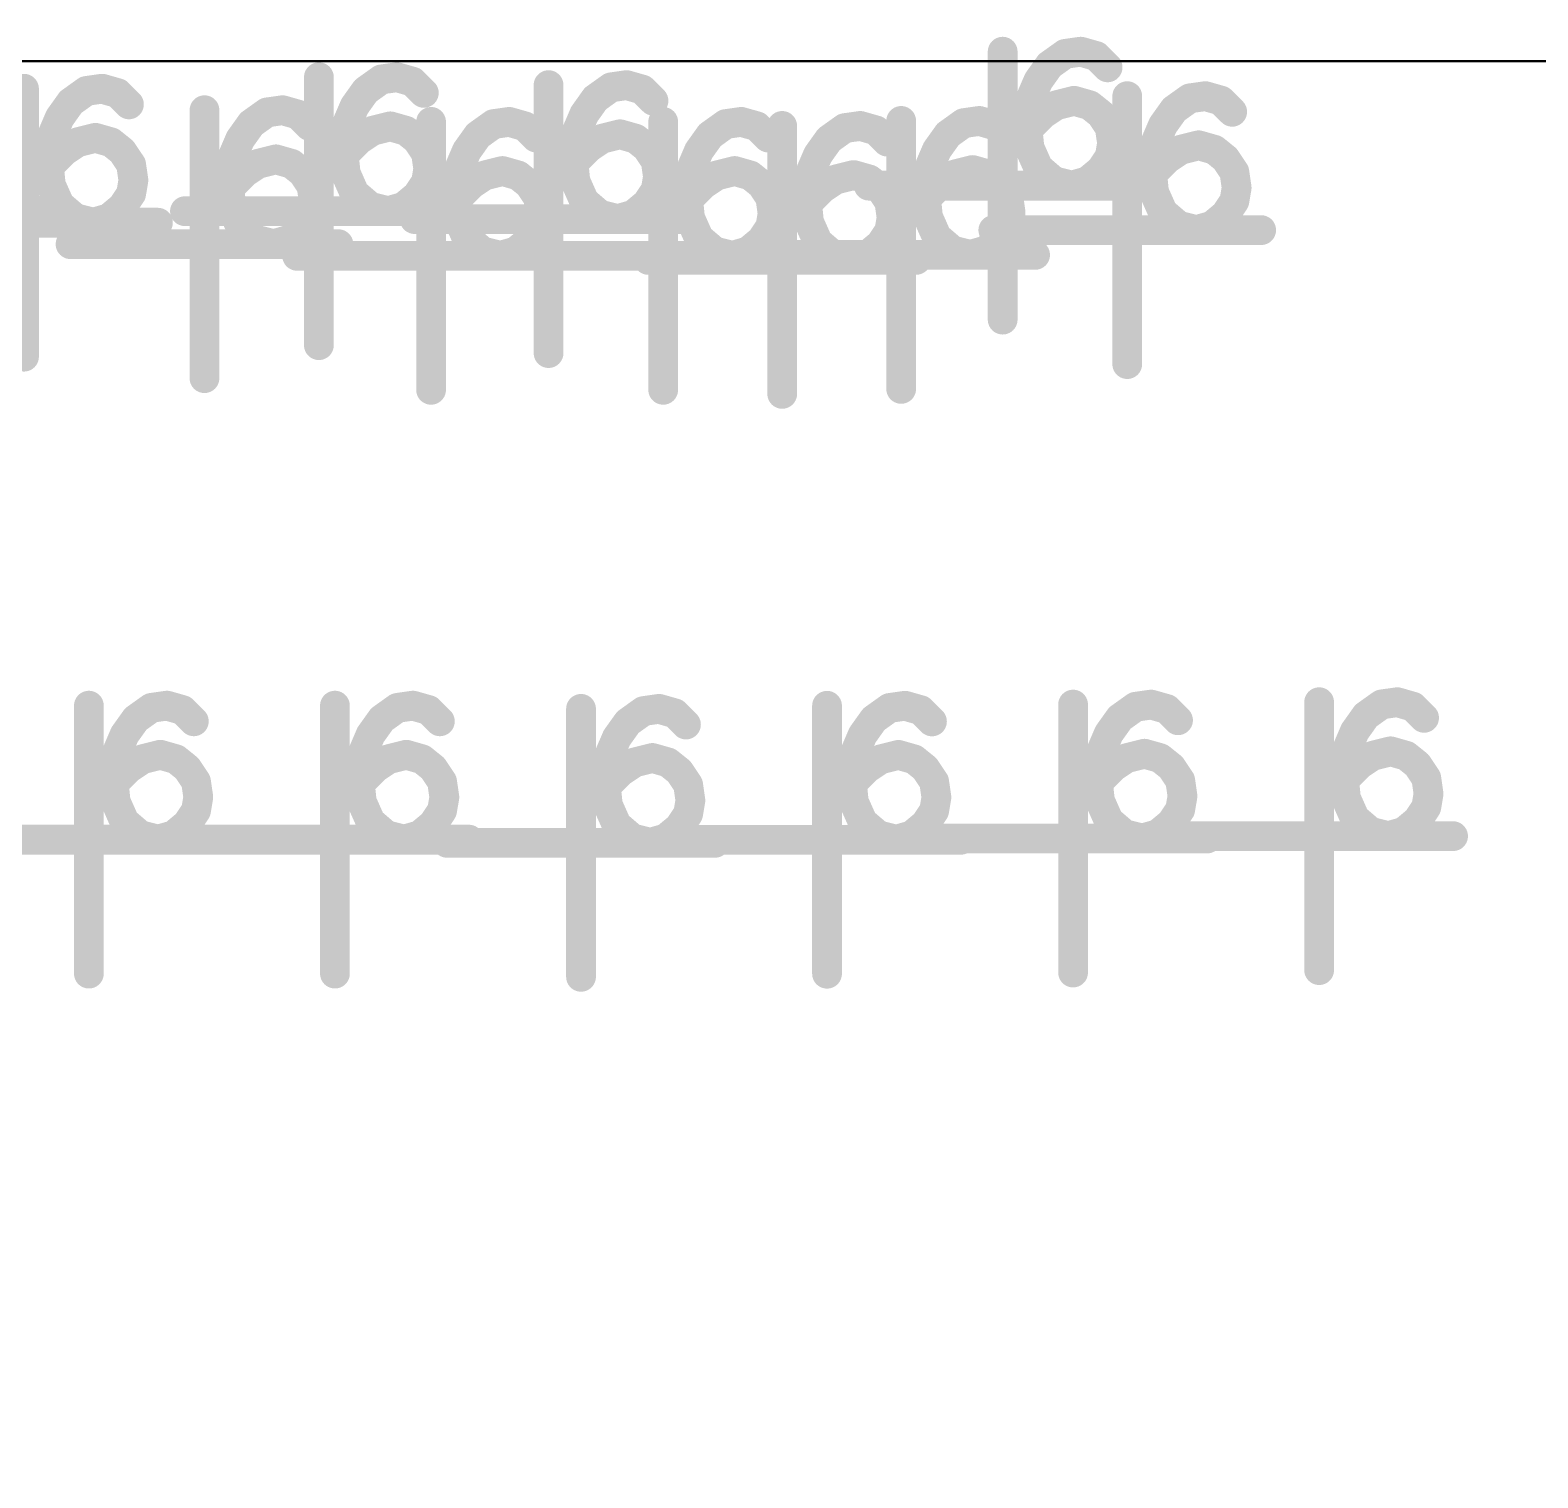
# Model space of a CAD drawing. Header units: millimetres. Extents: x 0 to 442, y 0 to 314.
# Drawn here: x 211.57 to 218.01, y 222.31 to 228.48 of the extents above; entities that cross this region are included whole.
import ezdxf

# ---------------------------------------------------------------- set-up
doc = ezdxf.new("R2010")
doc.units = ezdxf.units.MM
doc.header["$LTSCALE"] = 23.1
doc.layers.get('0').update_dxf_attribs({"linetype": 'CONTINUOUS'})

# ---------------------------------------------------------------- blocks, each defined once
blk = doc.blocks.new('PAD_R1')
at = {"const_width": 0.5}
blk.add_lwpolyline([(0.25, 0, 1), (-0.25, 0, 1)], format="xyb", close=True, dxfattribs=at)

msp = doc.modelspace()

# ---------------------------------------------------------------- linework, layer by layer
for points, const_width in [([(216.0152, 228.4486), (216.033, 228.3228)], 0.0672), ([(216.1082, 228.442), (216.0733, 228.3198)], 0.0695), ([(215.7241, 228.3904), (215.7241, 227.2474)], 0.127), ([(215.9205, 228.4088), (215.9943, 228.3055)], 0.0821), ([(216.1929, 228.3924), (216.1031, 228.3026)], 0.0675), ([(212.8062, 228.2815), (212.8062, 227.1385)], 0.127), ([(213.0025, 228.2998), (213.0764, 228.1965)], 0.0821), ([(213.0972, 228.3396), (213.115, 228.2139)], 0.0672), ([(213.1902, 228.333), (213.1554, 228.2109)], 0.0695), ([(214.0774, 228.3059), (214.0952, 228.1801)], 0.0672), ([(215.8486, 228.3369), (215.9519, 228.2631)], 0.0818), ([(211.5478, 228.2324), (211.5478, 227.0894)], 0.127), ([(211.7442, 228.2508), (211.8181, 228.1475)], 0.0821), ([(211.8389, 228.2906), (211.8567, 228.1649)], 0.0672), ([(211.9319, 228.284), (211.8971, 228.1618)], 0.0695), ([(213.275, 228.2834), (213.1852, 228.1936)], 0.0675), ([(213.7863, 228.2477), (213.7863, 227.1047)], 0.127), ([(213.9827, 228.2661), (214.0566, 228.1627)], 0.0821), ([(214.1704, 228.2992), (214.1356, 228.1771)], 0.0695), ([(214.2552, 228.2497), (214.1654, 228.1598)], 0.0675), ([(215.8038, 228.2584), (215.9205, 228.2083)], 0.0727), ([(215.9754, 228.2329), (216.0062, 228.1097)], 0.0785), ([(216.5468, 228.2589), (216.5646, 228.1331)], 0.0672), ([(216.6398, 228.2522), (216.605, 228.1301)], 0.0695), ([(211.6723, 228.1789), (211.7757, 228.1051)], 0.0818), ([(212.0167, 228.2344), (211.9269, 228.1446)], 0.0675), ([(212.6091, 228.1989), (212.6268, 228.0732)], 0.0672), ([(212.702, 228.1923), (212.6672, 228.0701)], 0.0695), ([(212.9306, 228.2279), (213.034, 228.1541)], 0.0818), ([(213.9108, 228.1941), (214.0142, 228.1204)], 0.0818), ([(215.7793, 228.1723), (215.9048, 228.153)], 0.0754), ([(215.8889, 228.1956), (215.9593, 228.0899)], 0.0687), ([(216.0797, 228.2324), (216.0449, 228.1103)], 0.0695), ([(216.1592, 228.1923), (216.0797, 228.0932)], 0.0609), ([(216.2557, 228.2007), (216.2557, 227.0577)], 0.127), ([(216.4521, 228.2191), (216.5259, 228.1158)], 0.0821), ([(216.7246, 228.2027), (216.6347, 228.1129)], 0.0675), ([(212.318, 228.1407), (212.318, 226.9977)], 0.127), ([(212.5143, 228.1591), (212.5882, 228.0558)], 0.0821), ([(212.7868, 228.1427), (212.697, 228.0529)], 0.0675), ([(212.8858, 228.1494), (213.0025, 228.0993)], 0.0727), ([(213.0575, 228.124), (213.0882, 228.0008)], 0.0785), ([(213.1618, 228.1235), (213.1269, 228.0013)], 0.0695), ([(213.2849, 228.091), (213.2849, 226.948)], 0.127), ([(213.4813, 228.1093), (213.5552, 228.006)], 0.0821), ([(213.576, 228.1491), (213.5938, 228.0234)], 0.0672), ([(213.669, 228.1425), (213.6342, 228.0204)], 0.0695), ([(213.866, 228.1156), (213.9827, 228.0655)], 0.0727), ([(214.2755, 228.091), (214.2755, 226.948)], 0.127), ([(214.4719, 228.1093), (214.5458, 228.006)], 0.0821), ([(214.5666, 228.1491), (214.5844, 228.0234)], 0.0672), ([(214.6596, 228.1425), (214.6248, 228.0204)], 0.0695), ([(215.0744, 228.1319), (215.0921, 228.0061)], 0.0672), ([(215.1674, 228.1252), (215.1325, 228.0031)], 0.0695), ([(215.291, 228.095), (215.291, 226.952)], 0.127), ([(215.4874, 228.1134), (215.5613, 228.0101)], 0.0821), ([(215.5821, 228.1532), (215.5999, 228.0274)], 0.0672), ([(215.6751, 228.1466), (215.6403, 228.0244)], 0.0695), ([(215.7717, 228.1229), (215.8972, 228.1036)], 0.0754), ([(215.8173, 228.1352), (215.907, 228.0454)], 0.0945), ([(216.2151, 228.1304), (216.1094, 228.0599)], 0.0687), ([(216.3802, 228.1471), (216.4836, 228.0734)], 0.0818), ([(211.6275, 228.1004), (211.7442, 228.0503)], 0.0727), ([(211.7991, 228.075), (211.8299, 227.9518)], 0.0785), ([(211.9035, 228.0744), (211.8686, 227.9523)], 0.0695), ([(212.4424, 228.0872), (212.5458, 228.0134)], 0.0818), ([(212.8613, 228.0633), (212.9869, 228.044)], 0.0754), ([(212.971, 228.0866), (213.0414, 227.981)], 0.0687), ([(213.2412, 228.0833), (213.1618, 227.9843)], 0.0609), ([(213.4094, 228.0374), (213.5128, 227.9636)], 0.0818), ([(213.7538, 228.0929), (213.664, 228.0031)], 0.0675), ([(213.9511, 228.0529), (214.0216, 227.9472)], 0.0687), ([(214.0376, 228.0902), (214.0684, 227.967)], 0.0785), ([(214.142, 228.0897), (214.1071, 227.9675)], 0.0695), ([(214.2214, 228.0496), (214.142, 227.9505)], 0.0609), ([(214.4, 228.0374), (214.5034, 227.9636)], 0.0818), ([(214.7444, 228.0929), (214.6546, 228.0031)], 0.0675), ([(214.7833, 228.0737), (214.7833, 226.9307)], 0.127), ([(214.9797, 228.0921), (215.0535, 227.9888)], 0.0821), ([(215.2521, 228.0757), (215.1623, 227.9859)], 0.0675), ([(215.4155, 228.0415), (215.5189, 227.9677)], 0.0818), ([(215.7599, 228.097), (215.6701, 228.0072)], 0.0675), ([(215.7704, 228.0221), (215.8967, 228.0349)], 0.0955), ([(216.3354, 228.0687), (216.4521, 228.0185)], 0.0727), ([(216.507, 228.0432), (216.5378, 227.92)], 0.0785), ([(211.603, 228.0143), (211.7286, 227.995)], 0.0754), ([(211.641, 227.9772), (211.7308, 227.8874)], 0.0945), ([(211.7126, 228.0376), (211.7831, 227.932)], 0.0687), ([(211.9829, 228.0343), (211.9035, 227.9353)], 0.0609), ([(212.3977, 228.0087), (212.5144, 227.9586)], 0.0727), ([(212.5693, 227.9833), (212.6001, 227.8601)], 0.0785), ([(212.6736, 227.9827), (212.6387, 227.8606)], 0.0695), ([(212.8538, 228.0139), (212.9793, 227.9946)], 0.0754), ([(212.8993, 228.0263), (212.9891, 227.9365)], 0.0945), ([(213.2971, 228.0214), (213.1915, 227.951)], 0.0687), ([(213.8339, 227.9801), (213.9595, 227.9608)], 0.0754), ([(213.8415, 228.0296), (213.9671, 228.0103)], 0.0754), ([(213.8795, 227.9925), (213.9693, 227.9027)], 0.0945), ([(214.2773, 227.9876), (214.1717, 227.9172)], 0.0687), ([(214.9077, 228.0201), (215.0111, 227.9464)], 0.0818), ([(216.249, 228.0423), (216.1233, 228.0241)], 0.0675), ([(216.3109, 227.9826), (216.4365, 227.9633)], 0.0754), ([(216.4205, 228.0059), (216.491, 227.9002)], 0.0687), ([(216.6113, 228.0427), (216.5765, 227.9205)], 0.0695), ([(216.6908, 228.0026), (216.6113, 227.9035)], 0.0609), ([(211.5665, 227.9351), (211.4408, 227.9169)], 0.0675), ([(211.5954, 227.9649), (211.721, 227.9456)], 0.0754), ([(212.0388, 227.9724), (211.9332, 227.9019)], 0.0687), ([(212.3732, 227.9226), (212.4987, 227.9033)], 0.0754), ([(212.4828, 227.9459), (212.5532, 227.8403)], 0.0687), ([(212.753, 227.9426), (212.6736, 227.8436)], 0.0609), ([(212.8525, 227.9131), (212.9788, 227.9259)], 0.0955), ([(213.331, 227.9333), (213.2053, 227.9151)], 0.0675), ([(213.3646, 227.9589), (213.4813, 227.9088)], 0.0727), ([(213.5362, 227.9335), (213.567, 227.8103)], 0.0785), ([(213.6406, 227.933), (213.6057, 227.8108)], 0.0695), ([(214.3552, 227.9589), (214.4719, 227.9088)], 0.0727), ([(214.5268, 227.9335), (214.5576, 227.8103)], 0.0785), ([(214.6312, 227.933), (214.5963, 227.8108)], 0.0695), ([(214.863, 227.9417), (214.9797, 227.8915)], 0.0727), ([(215.0346, 227.9162), (215.0654, 227.793)], 0.0785), ([(215.1389, 227.9157), (215.1041, 227.7935)], 0.0695), ([(215.3707, 227.963), (215.4874, 227.9128)], 0.0727), ([(215.5423, 227.9375), (215.5731, 227.8143)], 0.0785), ([(215.6466, 227.937), (215.6118, 227.8149)], 0.0695), ([(215.7994, 227.9123), (215.9155, 227.9638)], 0.0939), ([(215.8686, 227.8183), (215.9512, 227.9148)], 0.0879), ([(216.2151, 227.8788), (216.1094, 227.9493)], 0.0687), ([(216.2487, 227.9606), (216.1235, 227.9818)], 0.058), ([(216.3033, 227.9331), (216.4289, 227.9139)], 0.0754), ([(216.3489, 227.9455), (216.4387, 227.8557)], 0.0945), ([(216.7467, 227.9406), (216.641, 227.8702)], 0.0687), ([(211.5663, 227.8534), (211.441, 227.8746)], 0.058), ([(211.5941, 227.8641), (211.7205, 227.8769)], 0.0955), ([(212.0727, 227.8843), (211.947, 227.8661)], 0.0675), ([(212.3656, 227.8732), (212.4911, 227.8539)], 0.0754), ([(212.4111, 227.8855), (212.5009, 227.7957)], 0.0945), ([(212.8089, 227.8807), (212.7033, 227.8102)], 0.0687), ([(212.8815, 227.8033), (212.9975, 227.8548)], 0.0939), ([(213.3308, 227.8517), (213.2056, 227.8728)], 0.058), ([(213.3401, 227.8728), (213.4657, 227.8535)], 0.0754), ([(213.4497, 227.8961), (213.5202, 227.7905)], 0.0687), ([(213.72, 227.8928), (213.6406, 227.7938)], 0.0609), ([(213.8326, 227.8793), (213.959, 227.8921)], 0.0955), ([(214.3112, 227.8995), (214.1855, 227.8813)], 0.0675), ([(214.3307, 227.8728), (214.4563, 227.8535)], 0.0754), ([(214.4403, 227.8961), (214.5108, 227.7905)], 0.0687), ([(214.7106, 227.8928), (214.6312, 227.7938)], 0.0609), ([(214.8385, 227.8556), (214.964, 227.8363)], 0.0754), ([(214.9481, 227.8789), (215.0185, 227.7732)], 0.0687), ([(215.2184, 227.8756), (215.1389, 227.7765)], 0.0609), ([(215.3462, 227.8769), (215.4718, 227.8576)], 0.0754), ([(215.3842, 227.8398), (215.474, 227.75)], 0.0945), ([(215.4558, 227.9002), (215.5263, 227.7945)], 0.0687), ([(215.7261, 227.8969), (215.6467, 227.7978)], 0.0609), ([(215.966, 227.7669), (215.9968, 227.89)], 0.0785), ([(216.0703, 227.7674), (216.0353, 227.8895)], 0.0692), ([(216.1552, 227.8129), (216.074, 227.9106)], 0.0743), ([(216.302, 227.8323), (216.4284, 227.8452)], 0.0955), ([(216.7806, 227.8525), (216.6549, 227.8344)], 0.0675), ([(211.6231, 227.7543), (211.7392, 227.8058)], 0.0939), ([(212.0388, 227.7208), (211.9332, 227.7913)], 0.0687), ([(212.0725, 227.8026), (211.9472, 227.8238)], 0.058), ([(212.3643, 227.7724), (212.4906, 227.7852)], 0.0955), ([(212.8428, 227.7926), (212.7171, 227.7744)], 0.0675), ([(212.9507, 227.7093), (213.0332, 227.8058)], 0.0879), ([(213.2373, 227.7039), (213.1561, 227.8016)], 0.0743), ([(213.2971, 227.7699), (213.1915, 227.8403)], 0.0687), ([(213.3325, 227.8234), (213.4581, 227.8041)], 0.0754), ([(213.3781, 227.8358), (213.4679, 227.746)], 0.0945), ([(213.7759, 227.8309), (213.6703, 227.7605)], 0.0687), ([(213.8616, 227.7695), (213.9777, 227.8211)], 0.0939), ([(214.2773, 227.7361), (214.1717, 227.8065)], 0.0687), ([(214.311, 227.8179), (214.1857, 227.839)], 0.058), ([(214.3231, 227.8234), (214.4487, 227.8041)], 0.0754), ([(214.3687, 227.8358), (214.4585, 227.746)], 0.0945), ([(214.7665, 227.8309), (214.6609, 227.7605)], 0.0687), ([(214.8309, 227.8061), (214.9564, 227.7869)], 0.0754), ([(214.8764, 227.8185), (214.9662, 227.7287)], 0.0945), ([(216.2956, 227.8189), (215.1526, 227.8189)], 0.127), ([(215.2743, 227.8136), (215.1686, 227.7432)], 0.0687), ([(215.3386, 227.8275), (215.4642, 227.8082)], 0.0754), ([(215.782, 227.835), (215.6764, 227.7645)], 0.0687), ([(216.331, 227.7226), (216.4471, 227.7741)], 0.0939), ([(216.7804, 227.7709), (216.6551, 227.792)], 0.058), ([(211.6131, 227.7117), (210.4701, 227.7117)], 0.127), ([(211.6924, 227.6603), (211.7749, 227.7568)], 0.0879), ([(211.7897, 227.6089), (211.8205, 227.7321)], 0.0785), ([(211.894, 227.6094), (211.859, 227.7315)], 0.0692), ([(211.9789, 227.6549), (211.8978, 227.7526)], 0.0743), ([(213.3777, 227.71), (212.2347, 227.71)], 0.127), ([(212.3933, 227.6626), (212.5094, 227.7141)], 0.0939), ([(212.8426, 227.7109), (212.7174, 227.7321)], 0.058), ([(213.0481, 227.6579), (213.0788, 227.7811)], 0.0785), ([(213.1523, 227.6584), (213.1174, 227.7805)], 0.0692), ([(213.3312, 227.7226), (213.4576, 227.7354)], 0.0955), ([(213.8098, 227.7428), (213.6841, 227.7246)], 0.0675), ([(213.9309, 227.6756), (214.0134, 227.772)], 0.0879), ([(214.0282, 227.6241), (214.059, 227.7473)], 0.0785), ([(214.1325, 227.6247), (214.0975, 227.7467)], 0.0692), ([(214.2174, 227.6701), (214.1363, 227.7678)], 0.0743), ([(214.3218, 227.7226), (214.4482, 227.7354)], 0.0955), ([(214.8004, 227.7428), (214.6747, 227.7246)], 0.0675), ([(214.8296, 227.7053), (214.9559, 227.7182)], 0.0955), ([(215.3082, 227.7255), (215.1825, 227.7074)], 0.0675), ([(215.3373, 227.7267), (215.4637, 227.7395)], 0.0955), ([(215.8159, 227.7469), (215.6902, 227.7287)], 0.0675), ([(216.4002, 227.6286), (216.4828, 227.7251)], 0.0879), ([(216.6868, 227.6231), (216.6057, 227.7208)], 0.0743), ([(216.7467, 227.6891), (216.641, 227.7595)], 0.0687), ([(212.1193, 227.6609), (210.9763, 227.6609)], 0.127), ([(212.4625, 227.5686), (212.545, 227.6651)], 0.0879), ([(212.7491, 227.5632), (212.6679, 227.6609)], 0.0743), ([(212.8089, 227.6291), (212.7033, 227.6996)], 0.0687), ([(214.3578, 227.6762), (213.2148, 227.6762)], 0.127), ([(213.3602, 227.6128), (213.4763, 227.6643)], 0.0939), ([(213.8096, 227.6612), (213.6844, 227.6823)], 0.058), ([(214.3508, 227.6128), (214.4669, 227.6643)], 0.0939), ([(214.8002, 227.6612), (214.675, 227.6823)], 0.058), ([(214.8586, 227.5956), (214.9747, 227.6471)], 0.0939), ([(215.3079, 227.6439), (215.1827, 227.665)], 0.058), ([(215.3663, 227.6169), (215.4824, 227.6684)], 0.0939), ([(216.8272, 227.6292), (215.6842, 227.6292)], 0.127), ([(215.8157, 227.6652), (215.6904, 227.6864)], 0.058), ([(216.4976, 227.5771), (216.5284, 227.7003)], 0.0785), ([(216.6019, 227.5777), (216.5669, 227.6998)], 0.0692), ([(212.8895, 227.5692), (211.7465, 227.5692)], 0.127), ([(212.5599, 227.5172), (212.5907, 227.6404)], 0.0785), ([(212.6641, 227.5177), (212.6292, 227.6398)], 0.0692), ([(213.4295, 227.5188), (213.512, 227.6153)], 0.0879), ([(213.5268, 227.4674), (213.5576, 227.5906)], 0.0785), ([(213.7161, 227.5134), (213.6349, 227.6111)], 0.0743), ([(213.7759, 227.5794), (213.6703, 227.6498)], 0.0687), ([(214.4201, 227.5188), (214.5026, 227.6153)], 0.0879), ([(214.5174, 227.4674), (214.5482, 227.5906)], 0.0785), ([(214.7067, 227.5134), (214.6255, 227.6111)], 0.0743), ([(214.7665, 227.5794), (214.6609, 227.6498)], 0.0687), ([(214.9278, 227.5016), (215.0104, 227.5981)], 0.0879), ([(215.2144, 227.4961), (215.1332, 227.5938)], 0.0743), ([(215.2743, 227.5621), (215.1686, 227.6325)], 0.0687), ([(215.4356, 227.5229), (215.5181, 227.6194)], 0.0879), ([(215.5329, 227.4715), (215.5637, 227.5946)], 0.0785), ([(215.6372, 227.472), (215.6022, 227.5941)], 0.0692), ([(215.7221, 227.5175), (215.641, 227.6152)], 0.0743), ([(215.782, 227.5834), (215.6764, 227.6539)], 0.0687), ([(213.8564, 227.5195), (212.7134, 227.5195)], 0.127), ([(213.6311, 227.4679), (213.5961, 227.59)], 0.0692), ([(214.847, 227.5195), (213.704, 227.5195)], 0.127), ([(215.3548, 227.5022), (214.2118, 227.5022)], 0.127), ([(214.6217, 227.4679), (214.5867, 227.59)], 0.0692), ([(215.8625, 227.5235), (214.7195, 227.5235)], 0.127), ([(215.0252, 227.4501), (215.056, 227.5733)], 0.0785), ([(215.1294, 227.4507), (215.0945, 227.5728)], 0.0692), ([(217.3657, 225.6736), (217.3835, 225.5479)], 0.0672), ([(217.4587, 225.667), (217.4238, 225.5449)], 0.0695), ([(211.8247, 225.6007), (211.8247, 224.4577)], 0.127), ([(212.0211, 225.6191), (212.0949, 225.5158)], 0.0821), ([(212.1158, 225.6589), (212.1335, 225.5332)], 0.0672), ([(212.2088, 225.6523), (212.1739, 225.5301)], 0.0695), ([(212.2935, 225.6027), (212.2037, 225.5129)], 0.0675), ([(212.8747, 225.6007), (212.8747, 224.4577)], 0.127), ([(213.0711, 225.6191), (213.145, 225.5158)], 0.0821), ([(213.1658, 225.6589), (213.1836, 225.5332)], 0.0672), ([(213.2588, 225.6523), (213.224, 225.5301)], 0.0695), ([(213.3436, 225.6027), (213.2538, 225.5129)], 0.0675), ([(213.9248, 225.587), (213.9248, 224.444)], 0.127), ([(214.1211, 225.6054), (214.195, 225.5021)], 0.0821), ([(214.2159, 225.6452), (214.2336, 225.5195)], 0.0672), ([(214.3088, 225.6386), (214.274, 225.5164)], 0.0695), ([(214.9746, 225.6002), (214.9746, 224.4572)], 0.127), ([(215.1709, 225.6186), (215.2448, 225.5153)], 0.0821), ([(215.2656, 225.6584), (215.2834, 225.5327)], 0.0672), ([(215.3586, 225.6518), (215.3238, 225.5296)], 0.0695), ([(215.4434, 225.6022), (215.3536, 225.5124)], 0.0675), ([(216.0246, 225.6053), (216.0246, 224.4623)], 0.127), ([(216.221, 225.6237), (216.2948, 225.5204)], 0.0821), ([(216.3157, 225.6635), (216.3334, 225.5377)], 0.0672), ([(216.4086, 225.6569), (216.3738, 225.5347)], 0.0695), ([(216.4934, 225.6073), (216.4036, 225.5175)], 0.0675), ([(217.0746, 225.6155), (217.0746, 224.4725)], 0.127), ([(217.271, 225.6339), (217.3448, 225.5305)], 0.0821), ([(217.5434, 225.6174), (217.4536, 225.5276)], 0.0675), ([(211.9492, 225.5472), (212.0525, 225.4734)], 0.0818), ([(212.9992, 225.5472), (213.1026, 225.4734)], 0.0818), ([(214.0492, 225.5335), (214.1526, 225.4597)], 0.0818), ([(214.3936, 225.589), (214.3038, 225.4992)], 0.0675), ([(215.099, 225.5467), (215.2024, 225.4729)], 0.0818), ([(216.149, 225.5518), (216.2524, 225.478)], 0.0818), ([(217.1991, 225.5619), (217.3025, 225.4882)], 0.0818), ([(211.9044, 225.4687), (212.0211, 225.4186)], 0.0727), ([(212.9544, 225.4687), (213.0711, 225.4186)], 0.0727), ([(215.0542, 225.4682), (215.1709, 225.4181)], 0.0727), ([(216.1043, 225.4733), (216.221, 225.4231)], 0.0727), ([(217.1543, 225.4834), (217.271, 225.4333)], 0.0727), ([(211.9895, 225.4059), (212.0599, 225.3003)], 0.0687), ([(212.076, 225.4433), (212.1068, 225.3201)], 0.0785), ([(212.1803, 225.4427), (212.1455, 225.3206)], 0.0695), ([(213.0395, 225.4059), (213.11, 225.3003)], 0.0687), ([(213.126, 225.4433), (213.1568, 225.3201)], 0.0785), ([(213.2303, 225.4427), (213.1955, 225.3206)], 0.0695), ([(214.0045, 225.455), (214.1212, 225.4049)], 0.0727), ([(214.1761, 225.4296), (214.2069, 225.3064)], 0.0785), ([(214.2804, 225.429), (214.2456, 225.3069)], 0.0695), ([(215.2259, 225.4428), (215.2566, 225.3196)], 0.0785), ([(215.3302, 225.4422), (215.2953, 225.3201)], 0.0695), ([(216.1894, 225.4105), (216.2598, 225.3048)], 0.0687), ([(216.2759, 225.4478), (216.3067, 225.3246)], 0.0785), ([(216.3802, 225.4473), (216.3454, 225.3252)], 0.0695), ([(217.2394, 225.4207), (217.3099, 225.315)], 0.0687), ([(217.3259, 225.458), (217.3567, 225.3348)], 0.0785), ([(217.4302, 225.4575), (217.3954, 225.3353)], 0.0695), ([(217.5097, 225.4174), (217.4302, 225.3183)], 0.0609), ([(211.8799, 225.3826), (212.0054, 225.3633)], 0.0754), ([(211.9178, 225.3455), (212.0076, 225.2557)], 0.0945), ([(212.2598, 225.4026), (212.1803, 225.3036)], 0.0609), ([(212.9299, 225.3826), (213.0555, 225.3633)], 0.0754), ([(212.9679, 225.3455), (213.0577, 225.2557)], 0.0945), ([(213.3098, 225.4026), (213.2303, 225.3036)], 0.0609), ([(213.98, 225.3689), (214.1055, 225.3496)], 0.0754), ([(214.0179, 225.3318), (214.1077, 225.242)], 0.0945), ([(214.0896, 225.3922), (214.16, 225.2865)], 0.0687), ([(214.3598, 225.3889), (214.2804, 225.2898)], 0.0609), ([(215.0297, 225.3821), (215.1553, 225.3628)], 0.0754), ([(215.0677, 225.345), (215.1575, 225.2552)], 0.0945), ([(215.1394, 225.4054), (215.2098, 225.2998)], 0.0687), ([(215.4096, 225.4021), (215.3302, 225.3031)], 0.0609), ([(216.0798, 225.3872), (216.2053, 225.3679)], 0.0754), ([(216.1177, 225.3501), (216.2075, 225.2603)], 0.0945), ([(216.4597, 225.4072), (216.3802, 225.3081)], 0.0609), ([(216.5156, 225.3453), (216.4099, 225.2748)], 0.0687), ([(217.1222, 225.3479), (217.2478, 225.3286)], 0.0754), ([(217.1298, 225.3974), (217.2554, 225.3781)], 0.0754), ([(217.1678, 225.3603), (217.2576, 225.2705)], 0.0945), ([(217.5656, 225.3554), (217.4599, 225.285)], 0.0687), ([(211.8723, 225.3332), (211.9978, 225.3139)], 0.0754), ([(212.3157, 225.3407), (212.21, 225.2702)], 0.0687), ([(212.9223, 225.3332), (213.0479, 225.3139)], 0.0754), ([(213.3657, 225.3407), (213.26, 225.2702)], 0.0687), ([(213.9724, 225.3195), (214.0979, 225.3002)], 0.0754), ([(214.4158, 225.327), (214.3101, 225.2565)], 0.0687), ([(215.0222, 225.3327), (215.1477, 225.3134)], 0.0754), ([(215.4655, 225.3402), (215.3599, 225.2697)], 0.0687), ([(216.0722, 225.3378), (216.1977, 225.3185)], 0.0754), ([(211.871, 225.2324), (211.9973, 225.2452)], 0.0955), ([(212.3496, 225.2526), (212.2239, 225.2344)], 0.0675), ([(212.921, 225.2324), (213.0474, 225.2452)], 0.0955), ([(213.3996, 225.2526), (213.2739, 225.2344)], 0.0675), ([(213.9711, 225.2187), (214.0974, 225.2315)], 0.0955), ([(214.4496, 225.2389), (214.3239, 225.2207)], 0.0675), ([(215.0209, 225.2319), (215.1472, 225.2447)], 0.0955), ([(215.4994, 225.2521), (215.3737, 225.2339)], 0.0675), ([(216.0709, 225.2369), (216.1972, 225.2498)], 0.0955), ([(216.5495, 225.2571), (216.4238, 225.239)], 0.0675), ([(217.1209, 225.2471), (217.2473, 225.2599)], 0.0955), ([(217.5995, 225.2673), (217.4738, 225.2491)], 0.0675), ([(211.9, 225.1226), (212.0161, 225.1741)], 0.0939), ([(212.3157, 225.0891), (212.21, 225.1596)], 0.0687), ([(212.3493, 225.1709), (212.2241, 225.1921)], 0.058), ([(212.95, 225.1226), (213.0661, 225.1741)], 0.0939), ([(213.3657, 225.0891), (213.26, 225.1596)], 0.0687), ([(213.3994, 225.1709), (213.2741, 225.1921)], 0.058), ([(214.0001, 225.1089), (214.1162, 225.1604)], 0.0939), ([(214.4494, 225.1572), (214.3242, 225.1784)], 0.058), ([(215.0499, 225.1221), (215.1659, 225.1736)], 0.0939), ([(215.4655, 225.0886), (215.3599, 225.1591)], 0.0687), ([(215.4992, 225.1704), (215.374, 225.1916)], 0.058), ([(216.0999, 225.1272), (216.216, 225.1787)], 0.0939), ([(216.5156, 225.0937), (216.4099, 225.1642)], 0.0687), ([(216.5492, 225.1755), (216.424, 225.1967)], 0.058), ([(217.1499, 225.1373), (217.266, 225.1889)], 0.0939), ([(217.2191, 225.0434), (217.3017, 225.1398)], 0.0879), ([(217.5656, 225.1039), (217.4599, 225.1743)], 0.0687), ([(217.5993, 225.1857), (217.474, 225.2068)], 0.058), ([(211.9692, 225.0286), (212.0518, 225.1251)], 0.0879), ([(212.0666, 224.9772), (212.0974, 225.1004)], 0.0785), ([(212.1708, 224.9777), (212.1359, 225.0998)], 0.0692), ([(212.2558, 225.0232), (212.1746, 225.1209)], 0.0743), ([(213.0192, 225.0286), (213.1018, 225.1251)], 0.0879), ([(213.1166, 224.9772), (213.1474, 225.1004)], 0.0785), ([(213.2209, 224.9777), (213.1859, 225.0998)], 0.0692), ([(213.3058, 225.0232), (213.2247, 225.1209)], 0.0743), ([(214.0693, 225.0149), (214.1519, 225.1114)], 0.0879), ([(214.1667, 224.9635), (214.1975, 225.0867)], 0.0785), ([(214.2709, 224.964), (214.236, 225.0861)], 0.0692), ([(214.3559, 225.0095), (214.2747, 225.1072)], 0.0743), ([(214.4158, 225.0754), (214.3101, 225.1459)], 0.0687), ([(215.1191, 225.0281), (215.2016, 225.1246)], 0.0879), ([(215.2165, 224.9767), (215.2472, 225.0999)], 0.0785), ([(215.3207, 224.9772), (215.2857, 225.0993)], 0.0692), ([(215.4057, 225.0227), (215.3245, 225.1204)], 0.0743), ([(216.1691, 225.0332), (216.2517, 225.1297)], 0.0879), ([(216.2665, 224.9817), (216.2973, 225.1049)], 0.0785), ([(216.3707, 224.9823), (216.3358, 225.1044)], 0.0692), ([(216.4557, 225.0278), (216.3745, 225.1255)], 0.0743), ([(217.3165, 224.9919), (217.3473, 225.1151)], 0.0785), ([(217.4208, 224.9925), (217.3858, 225.1145)], 0.0692), ([(217.5057, 225.0379), (217.4246, 225.1356)], 0.0743), ([(212.3962, 225.0292), (211.2532, 225.0292)], 0.127), ([(213.4462, 225.0292), (212.3032, 225.0292)], 0.127), ([(214.4963, 225.0155), (213.3533, 225.0155)], 0.127), ([(215.5461, 225.0287), (214.4031, 225.0287)], 0.127), ([(216.5961, 225.0338), (215.4531, 225.0338)], 0.127), ([(217.6461, 225.044), (216.5031, 225.044)], 0.127)]:
    msp.add_lwpolyline(points, dxfattribs=dict(const_width=const_width))
at = {"const_width": 0.0102}
msp.add_lwpolyline([(218.9651, 218.5794), (215.8072, 215.7036), (214.8834, 214.8621), (214.3878, 214.4108, 0.211091), (214.2245, 214.0412), (214.2245, 205.2838, -0.414219), (213.7244, 204.7837), (208.7244, 204.7837, -0.41422), (208.2245, 205.2838), (208.2245, 205.6597, 0.414217), (207.7244, 206.1598), (200.7244, 206.1598, -0.414216), (200.2245, 206.6597), (200.2245, 214.0412, -0.211092), (200.3878, 214.4108), (200.8831, 214.8621), (201.8072, 215.7036), (204.9652, 218.5794), (205.889, 219.4209), (206.0612, 219.5776, 0.211091), (206.2245, 219.9472), (206.2245, 227.8504, -0.414216), (206.7244, 228.3503), (219.7244, 228.3503, -0.414216)], format="xyb", dxfattribs=at)

# ---------------------------------------------------------------- block references
at = {"xscale": 0.127, "yscale": 0.127}
for p in [(215.7241, 228.3904), (215.9908, 228.381), (216.0574, 228.3904), (216.1242, 228.3714), (212.8062, 228.2815), (213.0729, 228.2721), (213.1394, 228.2815), (215.924, 228.3333), (216.1719, 228.3236), (211.5478, 228.2324), (211.8145, 228.223), (211.8811, 228.2324), (211.9479, 228.2134), (213.0061, 228.2243), (213.2062, 228.2624), (213.254, 228.2147), (213.7863, 228.2477), (214.053, 228.2383), (214.1196, 228.2477), (214.1864, 228.2286), (215.8765, 228.2667), (211.7477, 228.1753), (211.9956, 228.1656), (212.9586, 228.1578), (213.9862, 228.1905), (214.2341, 228.1809), (215.8478, 228.1999), (215.9527, 228.1618), (216.0289, 228.1809), (216.0957, 228.1618), (216.2557, 228.2007), (216.4556, 228.1435), (216.5224, 228.1913), (216.589, 228.2007), (216.6558, 228.1816), (211.7002, 228.1087), (212.318, 228.1407), (212.5179, 228.0836), (212.5847, 228.1313), (212.6512, 228.1407), (212.718, 228.1217), (212.9298, 228.091), (213.2849, 228.091), (213.5516, 228.0816), (213.6182, 228.091), (213.9387, 228.124), (214.2755, 228.091), (214.5422, 228.0816), (214.6088, 228.091), (215.291, 228.095), (215.5577, 228.0856), (215.6243, 228.095), (215.8956, 228.1237), (216.1432, 228.1237), (216.7035, 228.1339), (211.6715, 228.0419), (211.8526, 228.0229), (212.4704, 228.017), (212.7658, 228.0739), (212.9776, 228.0148), (213.0348, 228.0529), (213.111, 228.0719), (213.1778, 228.0529), (213.2253, 228.0148), (213.4848, 228.0338), (213.685, 228.0719), (213.7327, 228.0242), (213.91, 228.0572), (214.0149, 228.0191), (214.0911, 228.0381), (214.1579, 228.0191), (214.4754, 228.0338), (214.6756, 228.0719), (214.7233, 228.0242), (214.7833, 228.0737), (214.9832, 228.0165), (215.05, 228.0643), (215.1165, 228.0737), (215.1833, 228.0546), (215.4909, 228.0379), (215.6911, 228.076), (215.7388, 228.0282), (215.8288, 228.076), (215.8288, 228.0569), (216.1813, 228.0666), (216.4081, 228.077), (211.7193, 227.9657), (211.7764, 228.0038), (211.9194, 228.0038), (211.9669, 227.9657), (212.4417, 227.9502), (212.9108, 227.967), (213.2634, 227.9576), (213.4373, 227.9673), (213.9578, 227.981), (214.2054, 227.981), (214.4279, 227.9673), (215.2311, 228.0069), (215.4434, 227.9713), (215.8384, 227.981), (216.191, 227.9998), (216.3794, 228.0102), (216.4843, 227.9721), (216.5605, 227.9911), (216.6273, 227.9721), (211.6525, 227.918), (211.6525, 227.8989), (212.005, 227.9086), (212.5466, 227.9121), (212.6228, 227.9312), (212.6896, 227.9121), (212.9108, 227.948), (213.273, 227.8908), (213.4086, 227.9005), (213.891, 227.9332), (213.891, 227.9142), (214.2435, 227.9238), (214.3992, 227.9005), (214.9357, 227.95), (215.4147, 227.9045), (215.8765, 227.8951), (216.1813, 227.9426), (216.3604, 227.8862), (216.4272, 227.934), (216.6748, 227.934), (211.6621, 227.823), (212.0147, 227.8418), (212.4226, 227.8263), (212.4894, 227.874), (212.7371, 227.874), (212.9205, 227.872), (213.2634, 227.8337), (213.4564, 227.8243), (213.5135, 227.8624), (213.5897, 227.8814), (213.6565, 227.8624), (213.704, 227.8243), (213.9006, 227.8382), (214.2532, 227.857), (214.447, 227.8243), (214.5041, 227.8624), (214.5803, 227.8814), (214.6471, 227.8624), (214.6946, 227.8243), (214.907, 227.8832), (215.0119, 227.8451), (215.0881, 227.8641), (215.1549, 227.8451), (215.4625, 227.8283), (215.5196, 227.8664), (215.5958, 227.8855), (215.6626, 227.8664), (215.7101, 227.8283), (215.9433, 227.838), (216.0861, 227.838), (216.1432, 227.8855), (216.3604, 227.8672), (216.7129, 227.8768), (212.005, 227.7846), (212.4226, 227.8072), (212.7752, 227.8169), (212.9586, 227.7862), (213.2253, 227.7765), (213.3896, 227.7765), (213.3896, 227.7575), (213.7421, 227.7671), (214.2435, 227.7999), (214.3802, 227.7765), (214.3802, 227.7575), (214.7327, 227.7671), (214.8879, 227.7592), (214.9547, 227.807), (215.1526, 227.8189), (215.2024, 227.807), (215.3957, 227.7806), (215.3957, 227.7615), (215.7482, 227.7712), (216.0195, 227.8189), (216.2956, 227.8189), (216.37, 227.7912), (216.7226, 227.81), (211.6131, 227.7117), (211.7002, 227.7371), (211.9669, 227.7275), (212.2347, 227.71), (212.4323, 227.7313), (212.7752, 227.6929), (212.7848, 227.7501), (213.0254, 227.729), (213.1016, 227.71), (213.1681, 227.729), (213.3777, 227.71), (213.7518, 227.7003), (213.9387, 227.7524), (214.0055, 227.6952), (214.1483, 227.6952), (214.2054, 227.7427), (214.7424, 227.7003), (214.8879, 227.7402), (215.2405, 227.7498), (215.7579, 227.7044), (216.4081, 227.7054), (216.6748, 227.6957), (216.7129, 227.7529), (211.767, 227.68), (211.8432, 227.6609), (211.9098, 227.68), (212.1193, 227.6609), (212.4704, 227.6454), (212.7371, 227.6358), (213.2148, 227.6762), (213.3992, 227.6815), (213.7421, 227.6432), (214.0817, 227.6762), (214.3578, 227.6762), (214.3898, 227.6815), (214.7327, 227.6432), (214.8976, 227.6642), (215.2501, 227.683), (215.4053, 227.6856), (215.6842, 227.6292), (215.7482, 227.6472), (216.4749, 227.6482), (216.5511, 227.6292), (216.6177, 227.6482), (216.8272, 227.6292), (211.7465, 227.5692), (212.5372, 227.5883), (212.6134, 227.5692), (212.6799, 227.5883), (212.8895, 227.5692), (213.4373, 227.5957), (213.704, 227.586), (214.4279, 227.5957), (214.6946, 227.586), (214.9357, 227.5784), (215.2024, 227.5687), (215.2405, 227.6259), (215.4434, 227.5997), (215.7101, 227.5901), (212.7134, 227.5195), (213.5041, 227.5385), (213.5803, 227.5195), (213.6469, 227.5385), (213.704, 227.5195), (213.8564, 227.5195), (214.2118, 227.5022), (214.4947, 227.5385), (214.5709, 227.5195), (214.6375, 227.5385), (214.7195, 227.5235), (214.847, 227.5195), (215.0025, 227.5212), (215.0787, 227.5022), (215.1452, 227.5212), (215.3548, 227.5022), (215.5102, 227.5426), (215.5864, 227.5235), (215.653, 227.5426), (215.8625, 227.5235), (215.7241, 227.2474), (212.8062, 227.1385), (211.5478, 227.0894), (213.7863, 227.1047), (216.2557, 227.0577), (212.318, 226.9977), (213.2849, 226.948), (214.2755, 226.948), (214.7833, 226.9307), (215.291, 226.952), (211.8247, 225.6007), (212.0914, 225.5913), (212.1579, 225.6007), (212.2247, 225.5817), (212.8747, 225.6007), (213.1414, 225.5913), (213.208, 225.6007), (213.2748, 225.5817), (213.9248, 225.587), (214.1915, 225.5776), (214.258, 225.587), (214.9746, 225.6002), (215.2413, 225.5908), (215.3078, 225.6002), (215.3746, 225.5812), (216.0246, 225.6053), (216.2913, 225.5959), (216.3578, 225.6053), (216.4246, 225.5863), (217.0746, 225.6155), (217.3413, 225.6061), (217.4079, 225.6155), (217.4747, 225.5964), (212.0246, 225.5436), (212.2725, 225.5339), (213.0746, 225.5436), (213.3225, 225.5339), (214.1247, 225.5299), (214.3248, 225.568), (214.3726, 225.5202), (215.1744, 225.5431), (215.4224, 225.5334), (216.2245, 225.5482), (216.4724, 225.5385), (217.2745, 225.5583), (217.5224, 225.5487), (211.9771, 225.477), (213.0271, 225.477), (214.0772, 225.4633), (215.127, 225.4765), (216.177, 225.4816), (217.227, 225.4918), (211.9484, 225.4102), (212.1295, 225.3912), (212.9984, 225.4102), (213.1795, 225.3912), (214.0485, 225.3965), (214.2296, 225.3775), (215.0982, 225.4097), (215.2794, 225.3907), (216.1483, 225.4148), (216.2532, 225.3767), (216.3294, 225.3958), (216.3962, 225.3767), (217.1983, 225.425), (217.3032, 225.3869), (217.3794, 225.4059), (217.4462, 225.3869), (211.9961, 225.334), (212.0533, 225.3721), (212.1963, 225.3721), (212.2438, 225.334), (213.0462, 225.334), (213.1033, 225.3721), (213.2463, 225.3721), (213.2938, 225.334), (214.0962, 225.3203), (214.1534, 225.3584), (214.2964, 225.3584), (214.3439, 225.3203), (215.146, 225.3335), (215.2032, 225.3716), (215.3462, 225.3716), (215.3937, 225.3335), (216.196, 225.3386), (216.4437, 225.3386), (217.2461, 225.3488), (217.4937, 225.3488), (211.9293, 225.2863), (211.9293, 225.2672), (212.2819, 225.2769), (212.9794, 225.2863), (212.9794, 225.2672), (213.3319, 225.2769), (214.0294, 225.2726), (214.0294, 225.2535), (214.382, 225.2632), (215.0792, 225.2858), (215.0792, 225.2667), (215.4318, 225.2764), (216.1292, 225.2909), (216.1292, 225.2718), (216.4818, 225.2815), (217.1793, 225.301), (217.1793, 225.282), (217.5318, 225.2916), (211.939, 225.1913), (212.2915, 225.2101), (212.989, 225.1913), (213.3416, 225.2101), (214.3916, 225.1964), (215.0889, 225.1908), (215.4414, 225.2096), (216.1389, 225.1959), (216.4914, 225.2147), (217.1889, 225.206), (217.5415, 225.2248), (212.2819, 225.1529), (213.3319, 225.1529), (214.0391, 225.1776), (214.382, 225.1392), (215.4318, 225.1524), (216.4818, 225.1575), (217.227, 225.1202), (217.5318, 225.1677), (211.9771, 225.1054), (212.2438, 225.0958), (213.0271, 225.1054), (213.2938, 225.0958), (214.0772, 225.0917), (214.3439, 225.0821), (215.127, 225.1049), (215.3937, 225.0953), (216.177, 225.11), (216.4437, 225.1004), (217.2938, 225.063), (217.4366, 225.063), (217.4937, 225.1105), (212.0439, 225.0483), (212.1201, 225.0292), (212.1866, 225.0483), (212.3032, 225.0292), (212.3962, 225.0292), (213.0939, 225.0483), (213.1701, 225.0292), (213.2367, 225.0483), (213.3533, 225.0155), (213.4462, 225.0292), (214.144, 225.0346), (214.2202, 225.0155), (214.2867, 225.0346), (214.4031, 225.0287), (214.4963, 225.0155), (215.1938, 225.0478), (215.27, 225.0287), (215.3365, 225.0478), (215.4531, 225.0338), (215.5461, 225.0287), (216.2438, 225.0529), (216.32, 225.0338), (216.3865, 225.0529), (216.5031, 225.044), (216.5961, 225.0338), (217.37, 225.044), (217.6461, 225.044), (211.8247, 224.4577), (212.8747, 224.4577), (213.9248, 224.444), (214.9746, 224.4572), (216.0246, 224.4623), (217.0746, 224.4725)]:
    msp.add_blockref('PAD_R1', p, dxfattribs=at)

doc.saveas('drawing.dxf')
